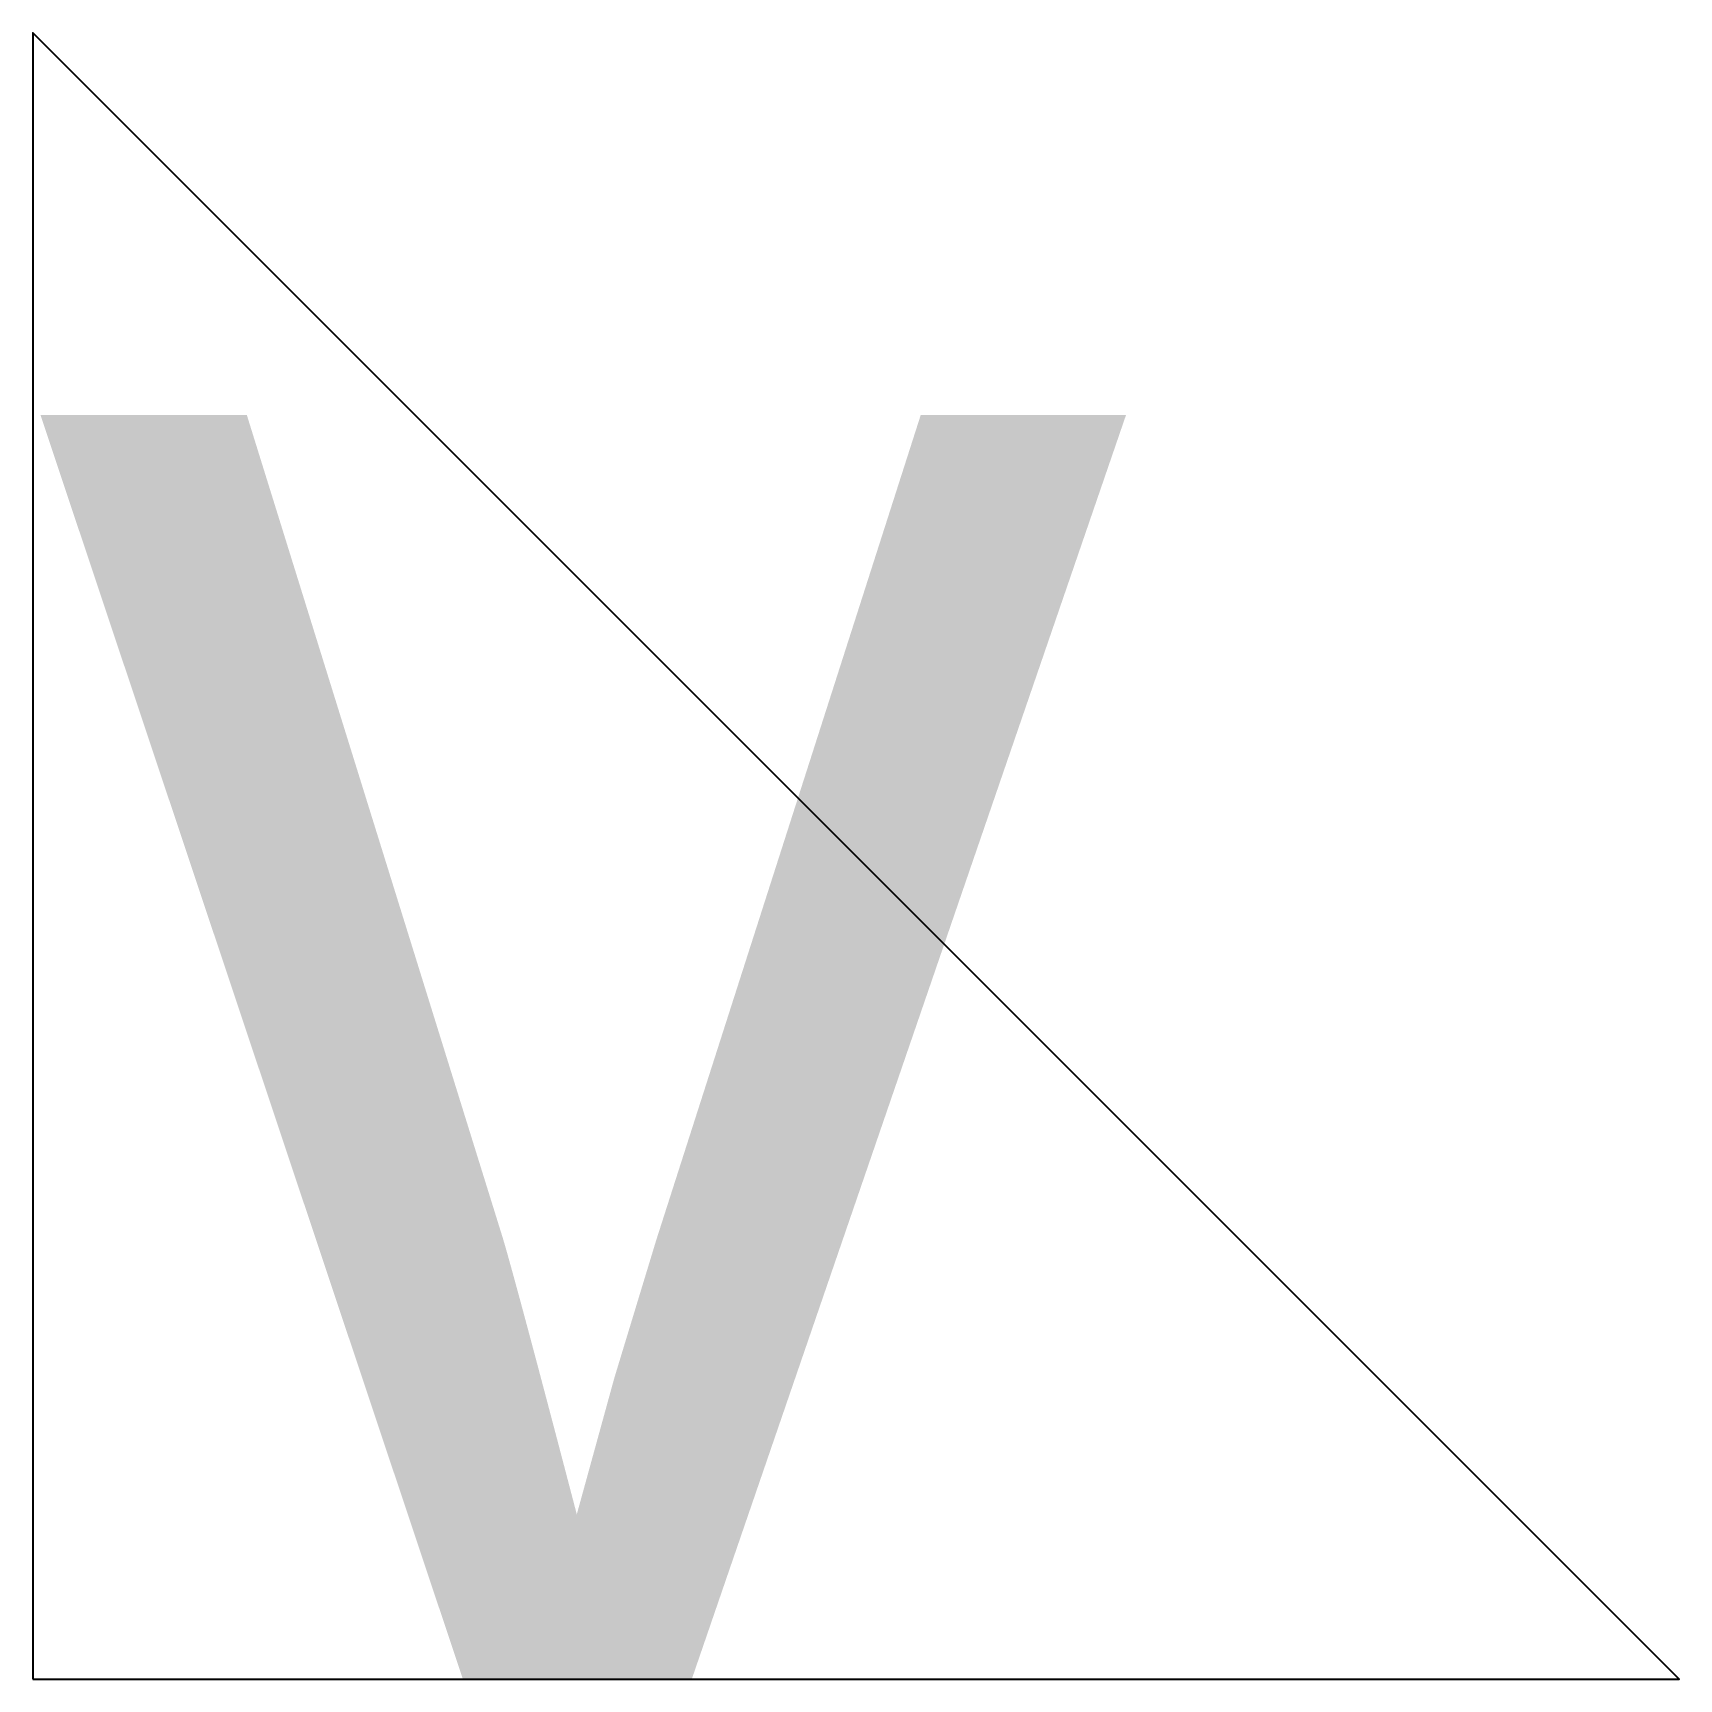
# Model space of a CAD drawing. Extents: x 1 to 2, y 1 to 2.
import ezdxf

# ---------------------------------------------------------------- set-up
doc = ezdxf.new("R2010")
doc.units = 0

# ---------------------------------------------------------------- blocks, each defined once
blk = doc.blocks.new('FACE')
mesh = blk.add_polyface()
corners = [(0, 0), (1, 0), (0, 1)]
mesh.append_faces([[corners[k] for k in face] for face in [(0, 1, 2)]])

msp = doc.modelspace()

# ---------------------------------------------------------------- block references
ref = msp.add_blockref('FACE', (1, 1))
ref.add_attrib('T', 'v', (1, 1), dxfattribs={"height": 1})

doc.saveas('drawing.dxf')
